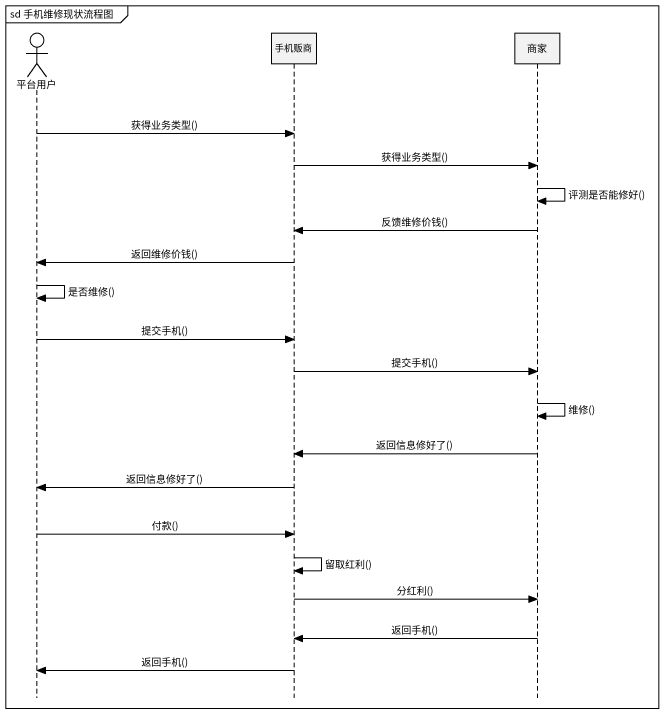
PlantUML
@startuml
mainframe sd 手机维修现状流程图
hide footbox
actor 平台用户
participant 手机贩商
participant 商家

平台用户 -> 手机贩商 : 获得业务类型()
手机贩商 -> 商家 : 获得业务类型()
商家 -> 商家 : 评测是否能修好()
商家 -> 手机贩商 : 反馈维修价钱()
手机贩商 -> 平台用户 : 返回维修价钱()
平台用户 -> 平台用户 : 是否维修()
平台用户 -> 手机贩商 : 提交手机()
手机贩商 -> 商家 : 提交手机()
商家 -> 商家 : 维修()
商家 -> 手机贩商 : 返回信息修好了()
手机贩商 -> 平台用户 : 返回信息修好了()
平台用户 -> 手机贩商 : 付款()
手机贩商 -> 手机贩商 : 留取红利()
手机贩商 -> 商家 : 分红利()
商家 -> 手机贩商 : 返回手机()
手机贩商 -> 平台用户 : 返回手机()
@enduml
